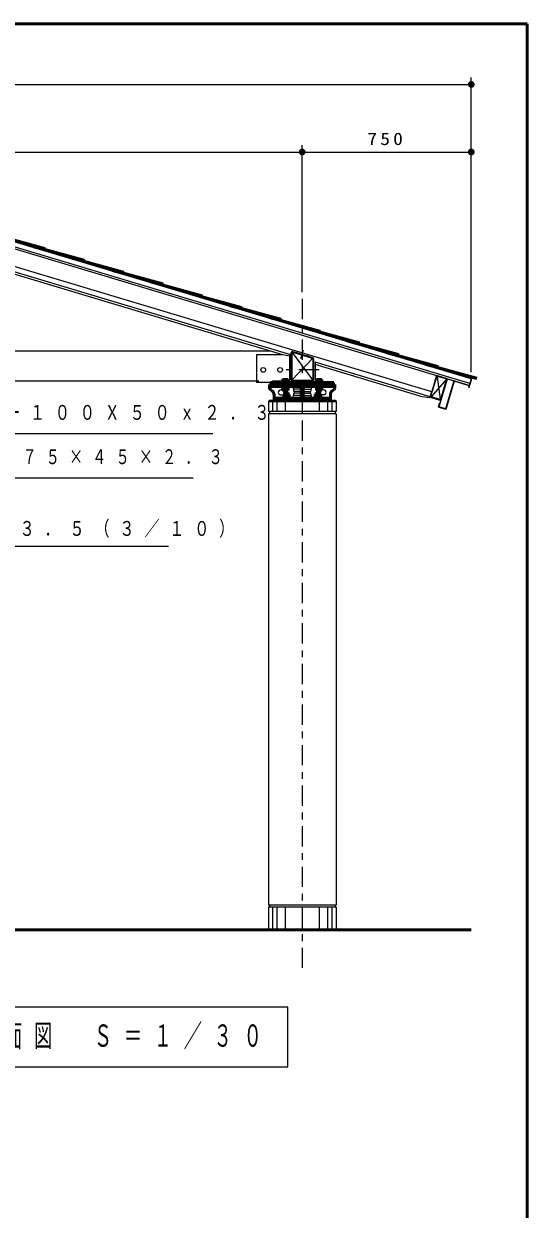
# Model space of a CAD drawing. Units: millimetres on the paper, scale 1:30. Extents: x -385 to 0, y 0 to 267.
# Drawn here: x -74.5 to 0, y 91.6 to 267 of the extents above; entities that cross this region are included whole.
import ezdxf

# ---------------------------------------------------------------- set-up
doc = ezdxf.new("R2010")
doc.units = ezdxf.units.MM
doc.linetypes.add('USER1', pattern=[4.5, 2.5, -2])
doc.linetypes.add('USER2', pattern=[6, 3, -1, 1, -1])
doc.layers.add('1_30', color=7, linetype='Continuous', lineweight=25)
doc.layers.add('NAKAMURA図枠', color=7, linetype='Continuous', lineweight=13)
doc.styles.add('ＭＳ ゴシック', font='')
doc.styles.get('ＭＳ ゴシック').set_extended_font_data('MS Gothic')

# ---------------------------------------------------------------- blocks, each defined once
blk = doc.blocks.new('filled_dot')
at = {"color": 0, "linetype": 'Continuous', "lineweight": -2, "const_width": 1.25}
blk.add_lwpolyline([(-0.625, 0, 1), (0.625, 0, 1)], format="xyb", close=True, dxfattribs=at)

msp = doc.modelspace()

# ---------------------------------------------------------------- linework, layer by layer
at = {"layer": '1_30', "lineweight": 13}
for p, q in [((-158.284, 258.023), (-8.284, 258.023)), ((-8.284, 215.461), (-8.284, 259.023)), ((-133.284, 248.023), (-33.284, 248.023)), ((-33.284, 227.302), (-33.284, 249.023)), ((-33.284, 227.302), (-33.284, 249.023)), ((-33.284, 248.023), (-8.284, 248.023)), ((-34.951, 218.01), (-83.284, 232.509)), ((-14.343, 211.827), (-31.384, 216.94)), ((-12, 214.372), (-14.172, 211.863)), ((-13.303, 214.762), (-12.87, 211.473)), ((-36.45, 212.829), (-36.184, 212.829)), ((-34.617, 213.163), (-34.617, 212.963)), ((-34.55, 212.929), (-34.617, 212.963)), ((-34.55, 212.929), (-34.55, 212.629)), ((-33.434, 212.929), (-34.55, 212.929)), ((-34.484, 212.596), (-34.55, 212.629)), ((-34.55, 212.296), (-34.484, 212.329)), ((-34.55, 212.296), (-34.55, 211.996)), ((-34.484, 212.596), (-34.484, 212.329)), ((-33.434, 212.596), (-34.484, 212.596)), ((-33.434, 212.329), (-34.484, 212.329)), ((-33.367, 212.596), (-33.201, 212.596)), ((-33.134, 212.929), (-32.017, 212.929)), ((-33.134, 212.596), (-32.084, 212.596)), ((-33.134, 212.329), (-32.084, 212.329)), ((-32.084, 212.596), (-32.017, 212.629)), ((-32.084, 212.596), (-32.084, 212.329)), ((-32.017, 212.296), (-32.084, 212.329)), ((-32.017, 212.929), (-31.951, 212.963)), ((-32.017, 212.929), (-32.017, 212.629)), ((-32.017, 212.296), (-32.017, 211.996)), ((-31.951, 213.163), (-31.951, 212.963)), ((-30.117, 212.829), (-30.384, 212.829)), ((-37.659, 211.13), (-37.659, 209.628)), ((-37.034, 211.13), (-37.034, 209.628)), ((-36.45, 212.096), (-36.017, 212.096)), ((-35.784, 211.13), (-35.784, 209.628)), ((-34.617, 211.963), (-34.55, 211.996)), ((-34.617, 211.963), (-34.617, 211.763)), ((-33.434, 211.996), (-34.55, 211.996)), ((-33.284, 211.13), (-33.284, 209.628)), ((-33.134, 211.996), (-32.017, 211.996)), ((-31.951, 211.963), (-32.017, 211.996)), ((-31.951, 211.963), (-31.951, 211.763)), ((-30.784, 211.13), (-30.784, 209.628)), ((-30.117, 212.096), (-30.551, 212.096)), ((-29.534, 211.13), (-29.534, 209.628)), ((-28.909, 211.13), (-28.909, 209.628)), ((-37.659, 136.296), (-37.659, 132.963)), ((-37.034, 136.296), (-37.034, 132.963)), ((-35.784, 136.296), (-35.784, 132.963)), ((-33.284, 136.296), (-33.284, 132.963)), ((-30.784, 136.296), (-30.784, 132.963)), ((-29.534, 136.296), (-29.534, 132.963)), ((-28.909, 136.296), (-28.909, 132.963)), ((-35.404, 121.519), (-83.204, 121.519)), ((-35.404, 112.719), (-35.404, 121.519)), ((-83.204, 112.719), (-35.404, 112.719))]:
    msp.add_line(p, q, dxfattribs=at)
at = {"layer": '1_30', "color": 40}
for p, q in [((-83.284, 237.159), (-71.332, 233.892)), ((-83.284, 237.003), (-65.521, 232.149)), ((-8.284, 214.461), (-83.284, 236.961)), ((-8.486, 213.79), (-83.284, 236.23)), ((-8.572, 213.503), (-83.284, 235.917)), ((-78.876, 235.644), (-59.71, 230.405)), ((-73.023, 234.044), (-73.065, 233.9)), ((-73.064, 233.9), (-53.899, 228.662)), ((-71.332, 233.892), (-71.374, 233.748)), ((-67.212, 232.301), (-67.254, 232.157)), ((-67.253, 232.157), (-48.088, 226.919)), ((-65.521, 232.149), (-65.563, 232.005)), ((-61.401, 230.557), (-61.442, 230.413)), ((-61.442, 230.413), (-42.277, 225.175)), ((-59.71, 230.406), (-59.752, 230.262)), ((-55.59, 228.814), (-55.631, 228.67)), ((-55.631, 228.669), (-36.466, 223.431)), ((-53.899, 228.662), (-53.94, 228.518)), ((-49.779, 227.07), (-49.82, 226.926)), ((-49.82, 226.926), (-30.655, 221.688)), ((-48.088, 226.919), (-48.129, 226.775)), ((-43.968, 225.327), (-44.009, 225.182)), ((-44.009, 225.182), (-24.836, 219.941)), ((-42.277, 225.175), (-42.318, 225.031)), ((-38.157, 223.583), (-38.198, 223.439)), ((-38.198, 223.438), (-19.033, 218.2)), ((-36.466, 223.432), (-36.507, 223.287)), ((-32.388, 221.695), (-13.222, 216.456)), ((-32.346, 221.839), (-32.387, 221.695)), ((-30.655, 221.688), (-30.696, 221.544)), ((-26.535, 220.095), (-26.576, 219.951)), ((-26.575, 219.95), (-7.458, 214.725)), ((-24.844, 219.944), (-24.885, 219.8)), ((-20.815, 218.221), (-20.775, 218.365)), ((-20.815, 218.22), (-7.498, 214.581)), ((-19.033, 218.2), (-19.074, 218.056)), ((-15.002, 216.477), (-14.963, 216.622)), ((-15.002, 216.476), (-7.537, 214.436)), ((-13.222, 216.457), (-13.263, 216.312)), ((-13.054, 210.324), (-11.809, 214.474)), ((-10.851, 214.187), (-12.097, 210.036)), ((-10.807, 214.104), (-12.052, 209.953)), ((-11.809, 214.474), (-10.851, 214.187)), ((-8.591, 213.439), (-10.807, 214.104)), ((-8.201, 214.506), (-10.52, 215.201)), ((-8.604, 213.165), (-8.201, 214.506)), ((-8.284, 214.461), (-8.572, 213.503)), ((-7.537, 214.436), (-7.458, 214.726)), ((-8.668, 213.184), (-8.591, 213.439)), ((-8.604, 213.165), (-8.668, 213.184)), ((-13.137, 210.279), (-12.927, 210.981)), ((-12.052, 209.953), (-13.137, 210.279)), ((-12.097, 210.036), (-13.054, 210.324))]:
    msp.add_line(p, q, dxfattribs=at)
at = {"layer": '1_30'}
for p, q in [((-14.124, 212.559), (-83.284, 233.307)), ((-36.129, 218.01), (-83.284, 232.156)), ((-83.284, 218.596), (-38.084, 218.596)), ((-36.129, 218.01), (-40.051, 218.01)), ((-40.051, 218.01), (-40.051, 213.929)), ((-35.184, 217.833), (-36.129, 218.01)), ((-35.184, 218.01), (-35.184, 214.129)), ((-34.951, 218.282), (-34.951, 214.363)), ((-34.834, 218.282), (-34.834, 214.363)), ((-31.743, 217.467), (-34.803, 214.283)), ((-34.787, 218.376), (-31.75, 214.305)), ((-34.683, 218.397), (-31.817, 217.537)), ((-34.65, 218.508), (-31.784, 217.648)), ((-34.025, 218.53), (-34.082, 218.338)), ((-32.429, 218.051), (-32.486, 217.859)), ((-31.734, 217.422), (-31.734, 214.363)), ((-31.618, 217.422), (-31.618, 214.363)), ((-31.384, 217), (-31.384, 214.129)), ((-15.522, 211.827), (-31.384, 216.586)), ((-40.051, 214.129), (-83.284, 214.129)), ((-31.851, 214.246), (-34.718, 214.246)), ((-31.851, 214.129), (-34.718, 214.129)), ((-31.584, 213.929), (-40.051, 213.929)), ((-37.95, 213.929), (-37.95, 213.629)), ((-28.617, 213.929), (-28.617, 213.629)), ((-14.392, 211.665), (-14.124, 212.559)), ((-14.392, 211.665), (-15.522, 211.827))]:
    msp.add_line(p, q, dxfattribs=at)
at = {"layer": '1_30', "linetype": 'USER2', "lineweight": 13}
for p, q in [((-33.284, 226.302), (-33.284, 127.358)), ((-33.464, 217.498), (-33.087, 218.758)), ((-30.792, 215.796), (-35.633, 215.796))]:
    msp.add_line(p, q, dxfattribs=at)
at = {"layer": '1_30', "linetype": 'USER1', "lineweight": 13}
msp.add_line((-35.184, 214.129), (-40.051, 214.129), dxfattribs=at)
at = {"layer": '1_30', "color": 140, "lineweight": 50}
for p, q in [((-36.284, 214.036), (-35.284, 214.036)), ((-36.284, 214.036), (-36.284, 213.929)), ((-36.184, 214.369), (-36.184, 214.036)), ((-36.184, 214.369), (-35.384, 214.369)), ((-35.784, 214.369), (-35.784, 214.036)), ((-35.384, 214.369), (-35.384, 214.036)), ((-35.284, 214.036), (-35.284, 213.929)), ((-30.284, 214.036), (-31.284, 214.036)), ((-31.284, 214.036), (-31.284, 213.929)), ((-31.184, 214.369), (-31.184, 214.036)), ((-30.384, 214.369), (-31.184, 214.369)), ((-30.784, 214.369), (-30.784, 214.036)), ((-30.384, 214.369), (-30.384, 214.036)), ((-30.284, 214.036), (-30.284, 213.929)), ((-28.451, 213.629), (-38.117, 213.629)), ((-38.117, 213.629), (-38.117, 213.156)), ((-38.117, 213.329), (-33.434, 213.329)), ((-28.617, 213.929), (-37.95, 213.929)), ((-36.284, 213.223), (-36.284, 213.329)), ((-36.284, 213.223), (-35.284, 213.223)), ((-36.184, 212.789), (-36.184, 213.223)), ((-36.184, 212.789), (-35.384, 212.789)), ((-36.05, 212.703), (-36.05, 212.789)), ((-36.05, 212.703), (-35.517, 212.703)), ((-35.884, 212.463), (-35.35, 212.463)), ((-35.884, 212.463), (-35.884, 212.136)), ((-35.784, 212.789), (-35.784, 213.223)), ((-35.517, 212.703), (-35.517, 212.789)), ((-35.384, 212.789), (-35.384, 213.223)), ((-35.35, 212.463), (-35.35, 212.136)), ((-35.284, 213.223), (-35.284, 213.329)), ((-33.434, 213.329), (-33.434, 211.596)), ((-33.134, 213.329), (-33.134, 211.596)), ((-28.451, 213.329), (-33.134, 213.329)), ((-31.284, 213.223), (-31.284, 213.329)), ((-30.284, 213.223), (-31.284, 213.223)), ((-31.217, 212.463), (-31.217, 212.136)), ((-31.217, 212.463), (-30.684, 212.463)), ((-31.184, 212.789), (-31.184, 213.223)), ((-30.384, 212.789), (-31.184, 212.789)), ((-31.051, 212.703), (-31.051, 212.789)), ((-30.517, 212.703), (-31.051, 212.703)), ((-30.784, 212.789), (-30.784, 213.223)), ((-30.684, 212.463), (-30.684, 212.136)), ((-30.517, 212.703), (-30.517, 212.789)), ((-30.384, 212.789), (-30.384, 213.223)), ((-30.284, 213.223), (-30.284, 213.329)), ((-28.451, 213.629), (-28.451, 213.156)), ((-37.45, 212.063), (-37.45, 211.296)), ((-37.45, 211.596), (-33.434, 211.596)), ((-29.117, 211.296), (-37.45, 211.296)), ((-35.117, 211.703), (-36.117, 211.703)), ((-36.117, 211.703), (-36.117, 211.596)), ((-36.017, 212.136), (-36.017, 211.703)), ((-36.017, 212.136), (-35.217, 212.136)), ((-35.617, 212.136), (-35.617, 211.703)), ((-35.217, 212.136), (-35.217, 211.703)), ((-35.117, 211.703), (-35.117, 211.596)), ((-29.117, 211.596), (-33.134, 211.596)), ((-31.451, 211.703), (-31.451, 211.596)), ((-30.451, 211.703), (-31.451, 211.703)), ((-31.351, 212.136), (-31.351, 211.703)), ((-30.551, 212.136), (-31.351, 212.136)), ((-30.951, 212.136), (-30.951, 211.703)), ((-30.551, 212.136), (-30.551, 211.703)), ((-30.451, 211.703), (-30.451, 211.596)), ((-29.117, 212.063), (-29.117, 211.296))]:
    msp.add_line(p, q, dxfattribs=at)
at = {"layer": '1_30', "color": 3}
for p, q in [((-13.45, 214.806), (-14.319, 211.907)), ((-14.246, 211.885), (-13.376, 214.784)), ((-11.978, 214.445), (-13.281, 214.836)), ((-11.956, 214.518), (-13.259, 214.909)), ((-12.796, 211.451), (-11.927, 214.349)), ((-12.723, 211.428), (-11.853, 214.327)), ((-14.217, 211.716), (-12.914, 211.326)), ((-12.892, 211.399), (-14.195, 211.79))]:
    msp.add_line(p, q, dxfattribs=at)
at = {"layer": '1_30', "color": 4}
for p, q in [((-38.142, 211.297), (-38.285, 211.131)), ((-38.284, 211.13), (-28.284, 211.13)), ((-38.284, 211.128), (-38.284, 209.628)), ((-38.141, 211.295), (-28.427, 211.295)), ((-28.426, 211.296), (-28.283, 211.129)), ((-28.284, 211.128), (-28.284, 209.628)), ((-28.284, 209.628), (-38.284, 209.628)), ((-38.284, 209.295), (-38.284, 136.629)), ((-28.284, 209.295), (-38.284, 209.295)), ((-38.141, 209.628), (-38.141, 209.295)), ((-28.427, 209.628), (-28.427, 209.295)), ((-28.284, 209.295), (-28.284, 136.629)), ((-28.284, 136.629), (-38.284, 136.629)), ((-38.284, 136.296), (-38.284, 132.963)), ((-28.284, 136.296), (-38.284, 136.296)), ((-38.141, 136.629), (-38.141, 136.296)), ((-28.427, 136.629), (-28.427, 136.296)), ((-28.284, 136.296), (-28.284, 132.963))]:
    msp.add_line(p, q, dxfattribs=at)
at = {"layer": '1_30', "color": 4, "lineweight": 50}
msp.add_line((-128.284, 132.963), (-8.284, 132.963), dxfattribs=at)
at = {"layer": '1_30', "lineweight": 13}
for points in [[(-116.144, 224.546), (-91.427, 199.829), (-49.389, 199.829)], [(-110.014, 224.568), (-91.556, 206.384), (-46.496, 206.384)], [(-131.757, 217.363), (-104.087, 189.693), (-53.078, 189.693)]]:
    msp.add_lwpolyline(points, dxfattribs=at)
at = {"layer": '1_30'}
for centre in [(-39.051, 215.796), (-36.551, 215.796)]:
    msp.add_circle(centre, 0.35, dxfattribs=at)
for centre, radius, start, end in [((-34.718, 218.282), 0.233, 73.30074, 180), ((-34.718, 218.282), 0.117, 73.29978, 180), ((-31.851, 217.422), 0.117, 0.00004, 73.29977), ((-31.851, 217.422), 0.233, 0.00004, 73.30217), ((-34.984, 214.129), 0.2, 180, 270), ((-34.718, 214.363), 0.233, 180, 269.99998), ((-34.718, 214.363), 0.117, 180, 269.99998), ((-31.851, 214.363), 0.233, 269.99997, 0.00002), ((-31.851, 214.363), 0.117, 269.99997, 0.00002), ((-31.584, 214.129), 0.2, 270, 0.00001)]:
    msp.add_arc(centre, radius, start, end, dxfattribs=at)
at = {"layer": '1_30', "color": 3}
for centre, radius, start, end in [((-13.303, 214.762), 0.153, 73.30076, 163.30076), ((-13.303, 214.762), 0.0767, 73.30076, 163.30076), ((-12, 214.372), 0.0767, 343.30076, 73.30076), ((-12, 214.372), 0.153, 343.30076, 73.30076), ((-14.172, 211.863), 0.153, 163.30076, 253.30076), ((-14.172, 211.863), 0.0767, 163.30076, 253.30076), ((-12.87, 211.473), 0.153, 253.30076, 343.30076), ((-12.87, 211.473), 0.0767, 253.30076, 343.30076)]:
    msp.add_arc(centre, radius, start, end, dxfattribs=at)
at = {"layer": '1_30', "color": 140, "lineweight": 50}
for centre, radius, start, end in [((-37.784, 213.156), 0.333, 180, 242.74229), ((-38.347, 212.063), 0.897, 0.00001, 62.74229), ((-28.221, 212.063), 0.897, 117.25771, 180), ((-28.784, 213.156), 0.333, 297.25771, 0)]:
    msp.add_arc(centre, radius, start, end, dxfattribs=at)
at = {"layer": '1_30', "lineweight": 13}
for centre, radius, start, end in [((-36.45, 212.463), 0.367, 90, 270), ((-35.95, 212.463), 0.367, 0.00016, 40.88697), ((-34.784, 213.163), 0.167, 360, 90.00001), ((-31.784, 213.163), 0.167, 90, 180), ((-30.617, 212.463), 0.367, 139.11304, 179.99984), ((-30.117, 212.463), 0.367, 272.6614, 89.99999), ((-34.784, 211.763), 0.167, 270, 0.00001), ((-31.784, 211.763), 0.167, 180, 270)]:
    msp.add_arc(centre, radius, start, end, dxfattribs=at)
at = {"layer": 'NAKAMURA図枠', "lineweight": 50}
for p, q in [((0, 267), (-385, 267)), ((0, 0), (0, 267))]:
    msp.add_line(p, q, dxfattribs=at)

# ---------------------------------------------------------------- block references
at = {"layer": '1_30', "lineweight": 13, "xscale": 0.4, "yscale": 0.4, "rotation": 180}
for p in [(-8.284, 258.023), (-33.284, 248.023), (-8.284, 248.023)]:
    msp.add_blockref('filled_dot', p, dxfattribs=at)
at = {"layer": '1_30', "lineweight": 13, "xscale": 0.4, "yscale": 0.4}
msp.add_blockref('filled_dot', (-33.284, 248.023), dxfattribs=at)

# ---------------------------------------------------------------- texts
at = {"layer": '1_30', "style": 'ＭＳ ゴシック'}
for s, insert, char_height, attachment_point in [('\\T1.33;\\W1.15;750', (-20.784, 249.023), 1.833, 8), ('\\T1.64;\\W0.75;隅木：□ー１００Ｘ５０ｘ２．３', (-92.013, 209.384), 2.199, 4), ('\\T1.64;\\W0.7;垂木：□－７５×４５×２．３', (-91.871, 202.829), 2.199, 4), ('\\T1.64;\\W0.75;１００×１３４×３．５（３／１０）', (-104.58, 192.193), 2.199, 4), ('\\T1.64;\\W0.6;断面図\u3000Ｓ＝１／３０', (-81.804, 117.119), 3.299, 4)]:
    msp.add_mtext(s, dxfattribs=dict(at, insert=insert, char_height=char_height, attachment_point=attachment_point))

doc.saveas('drawing.dxf')
